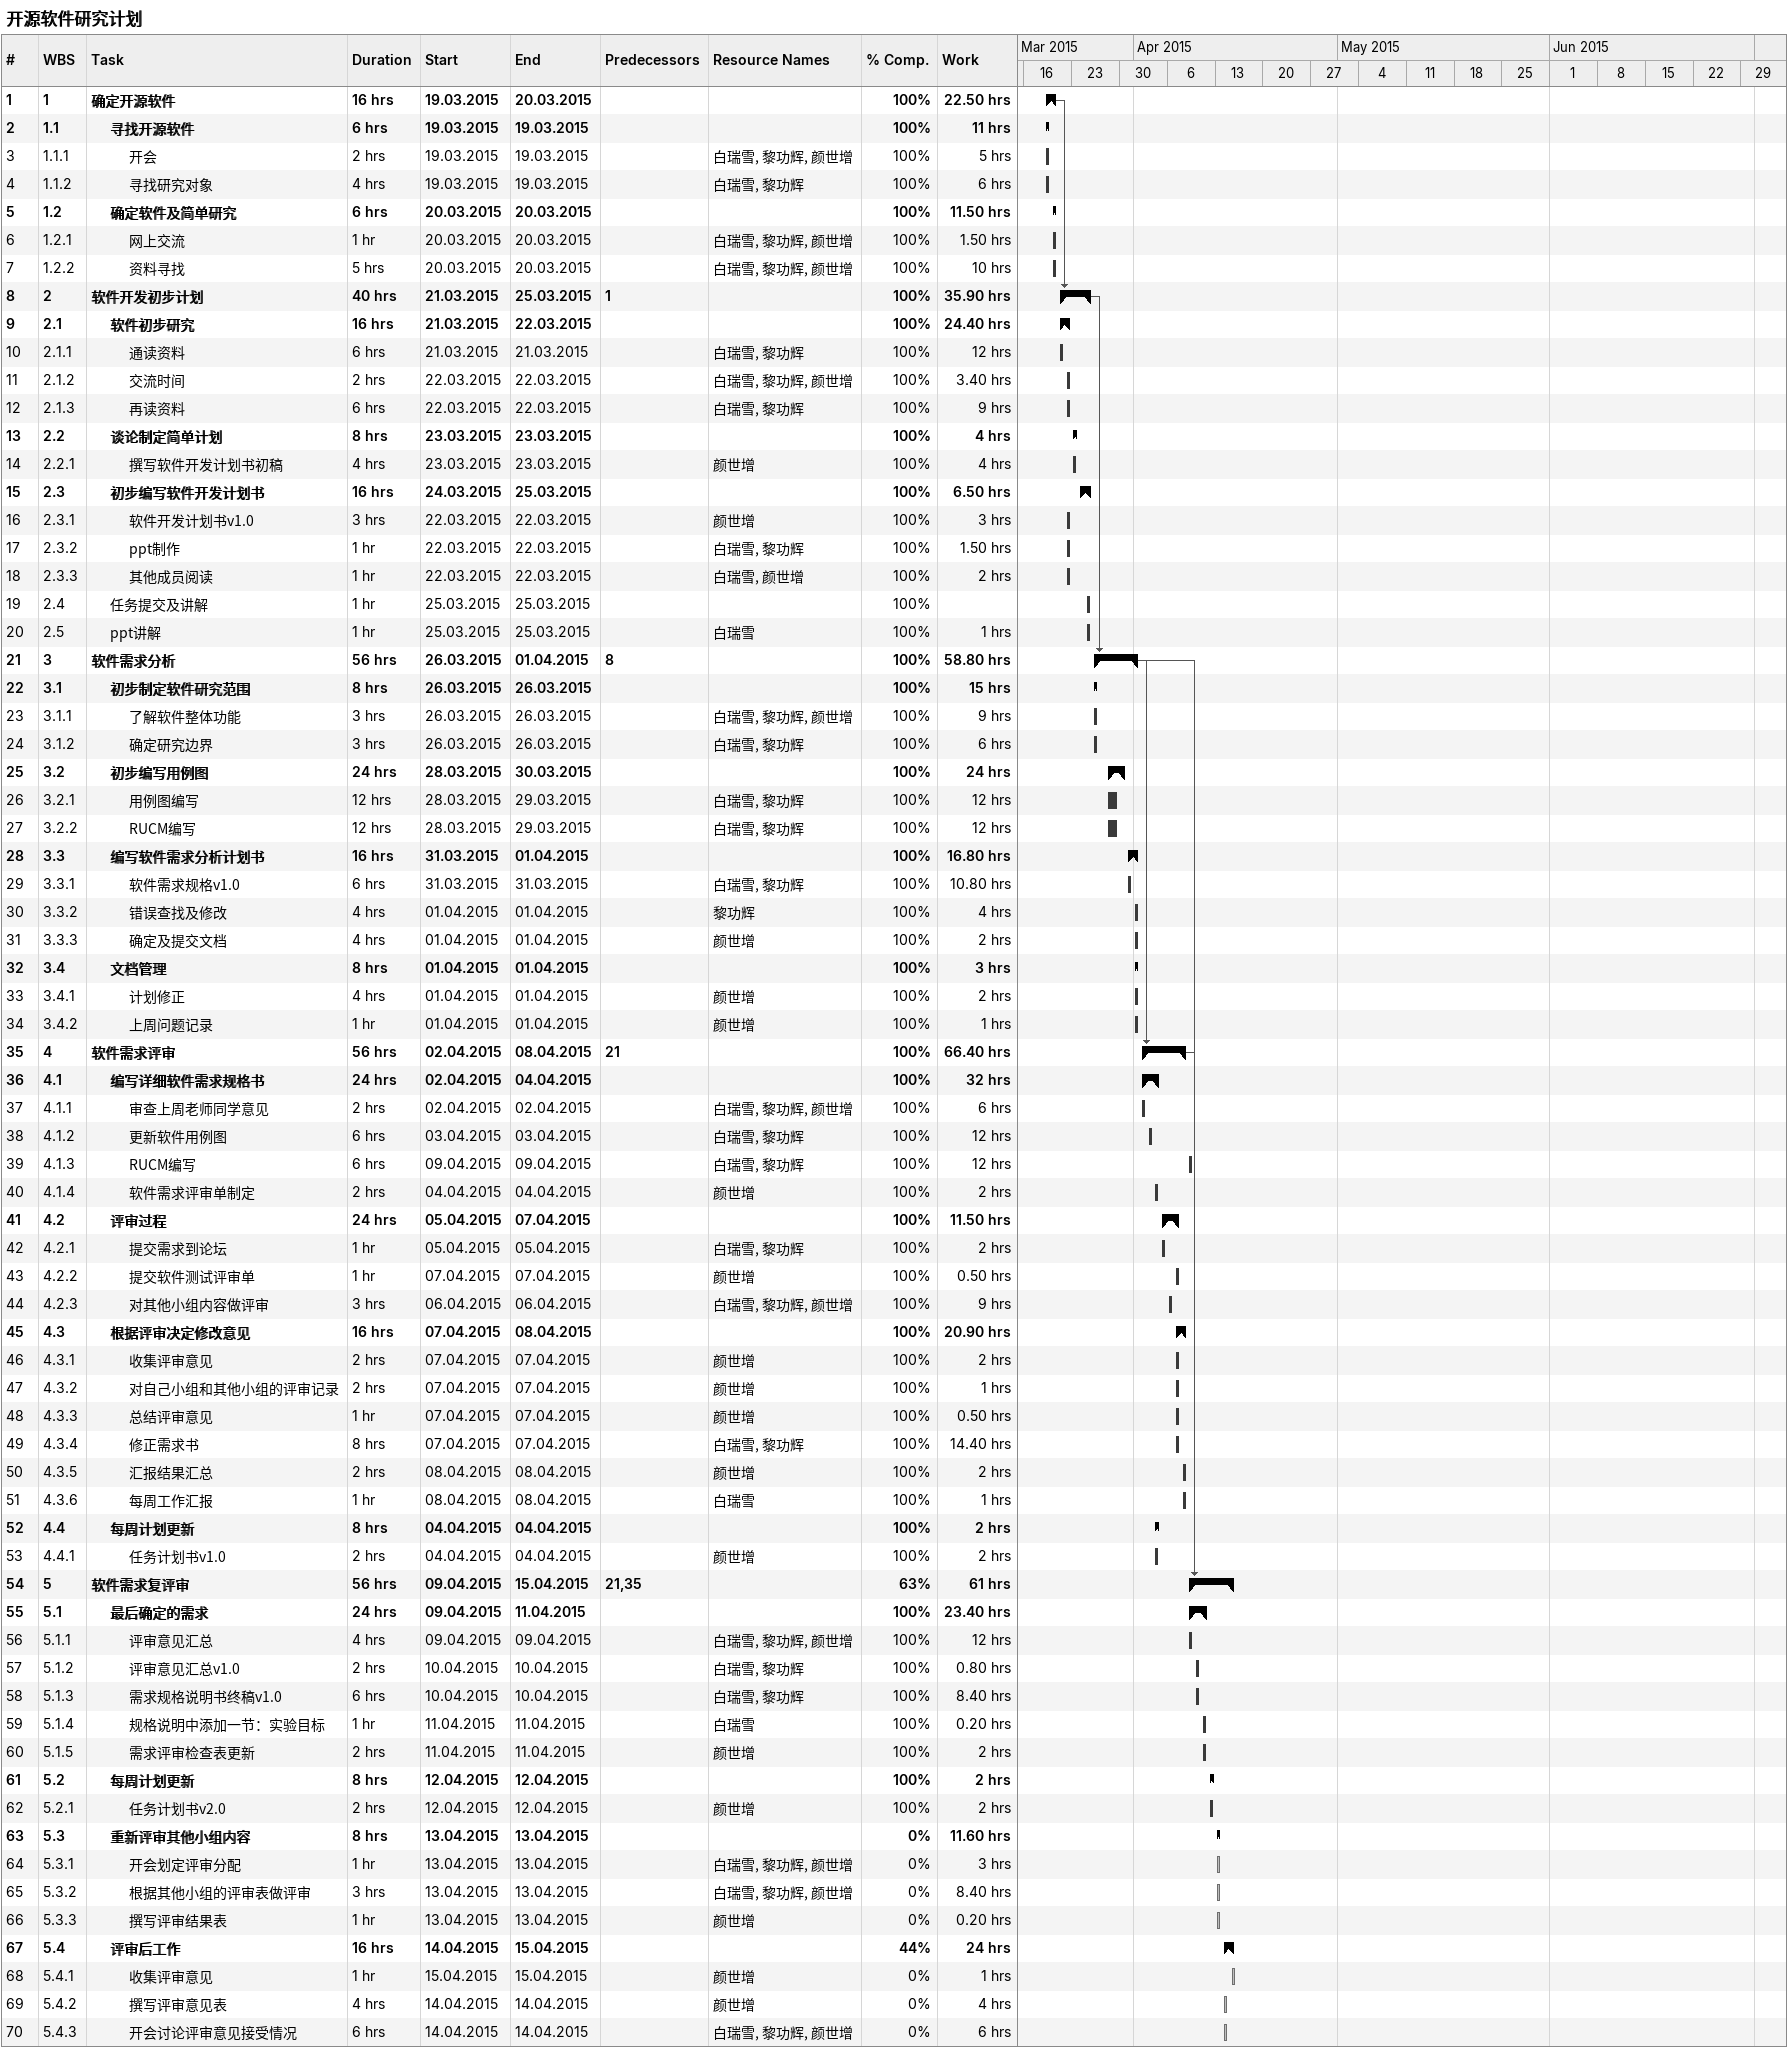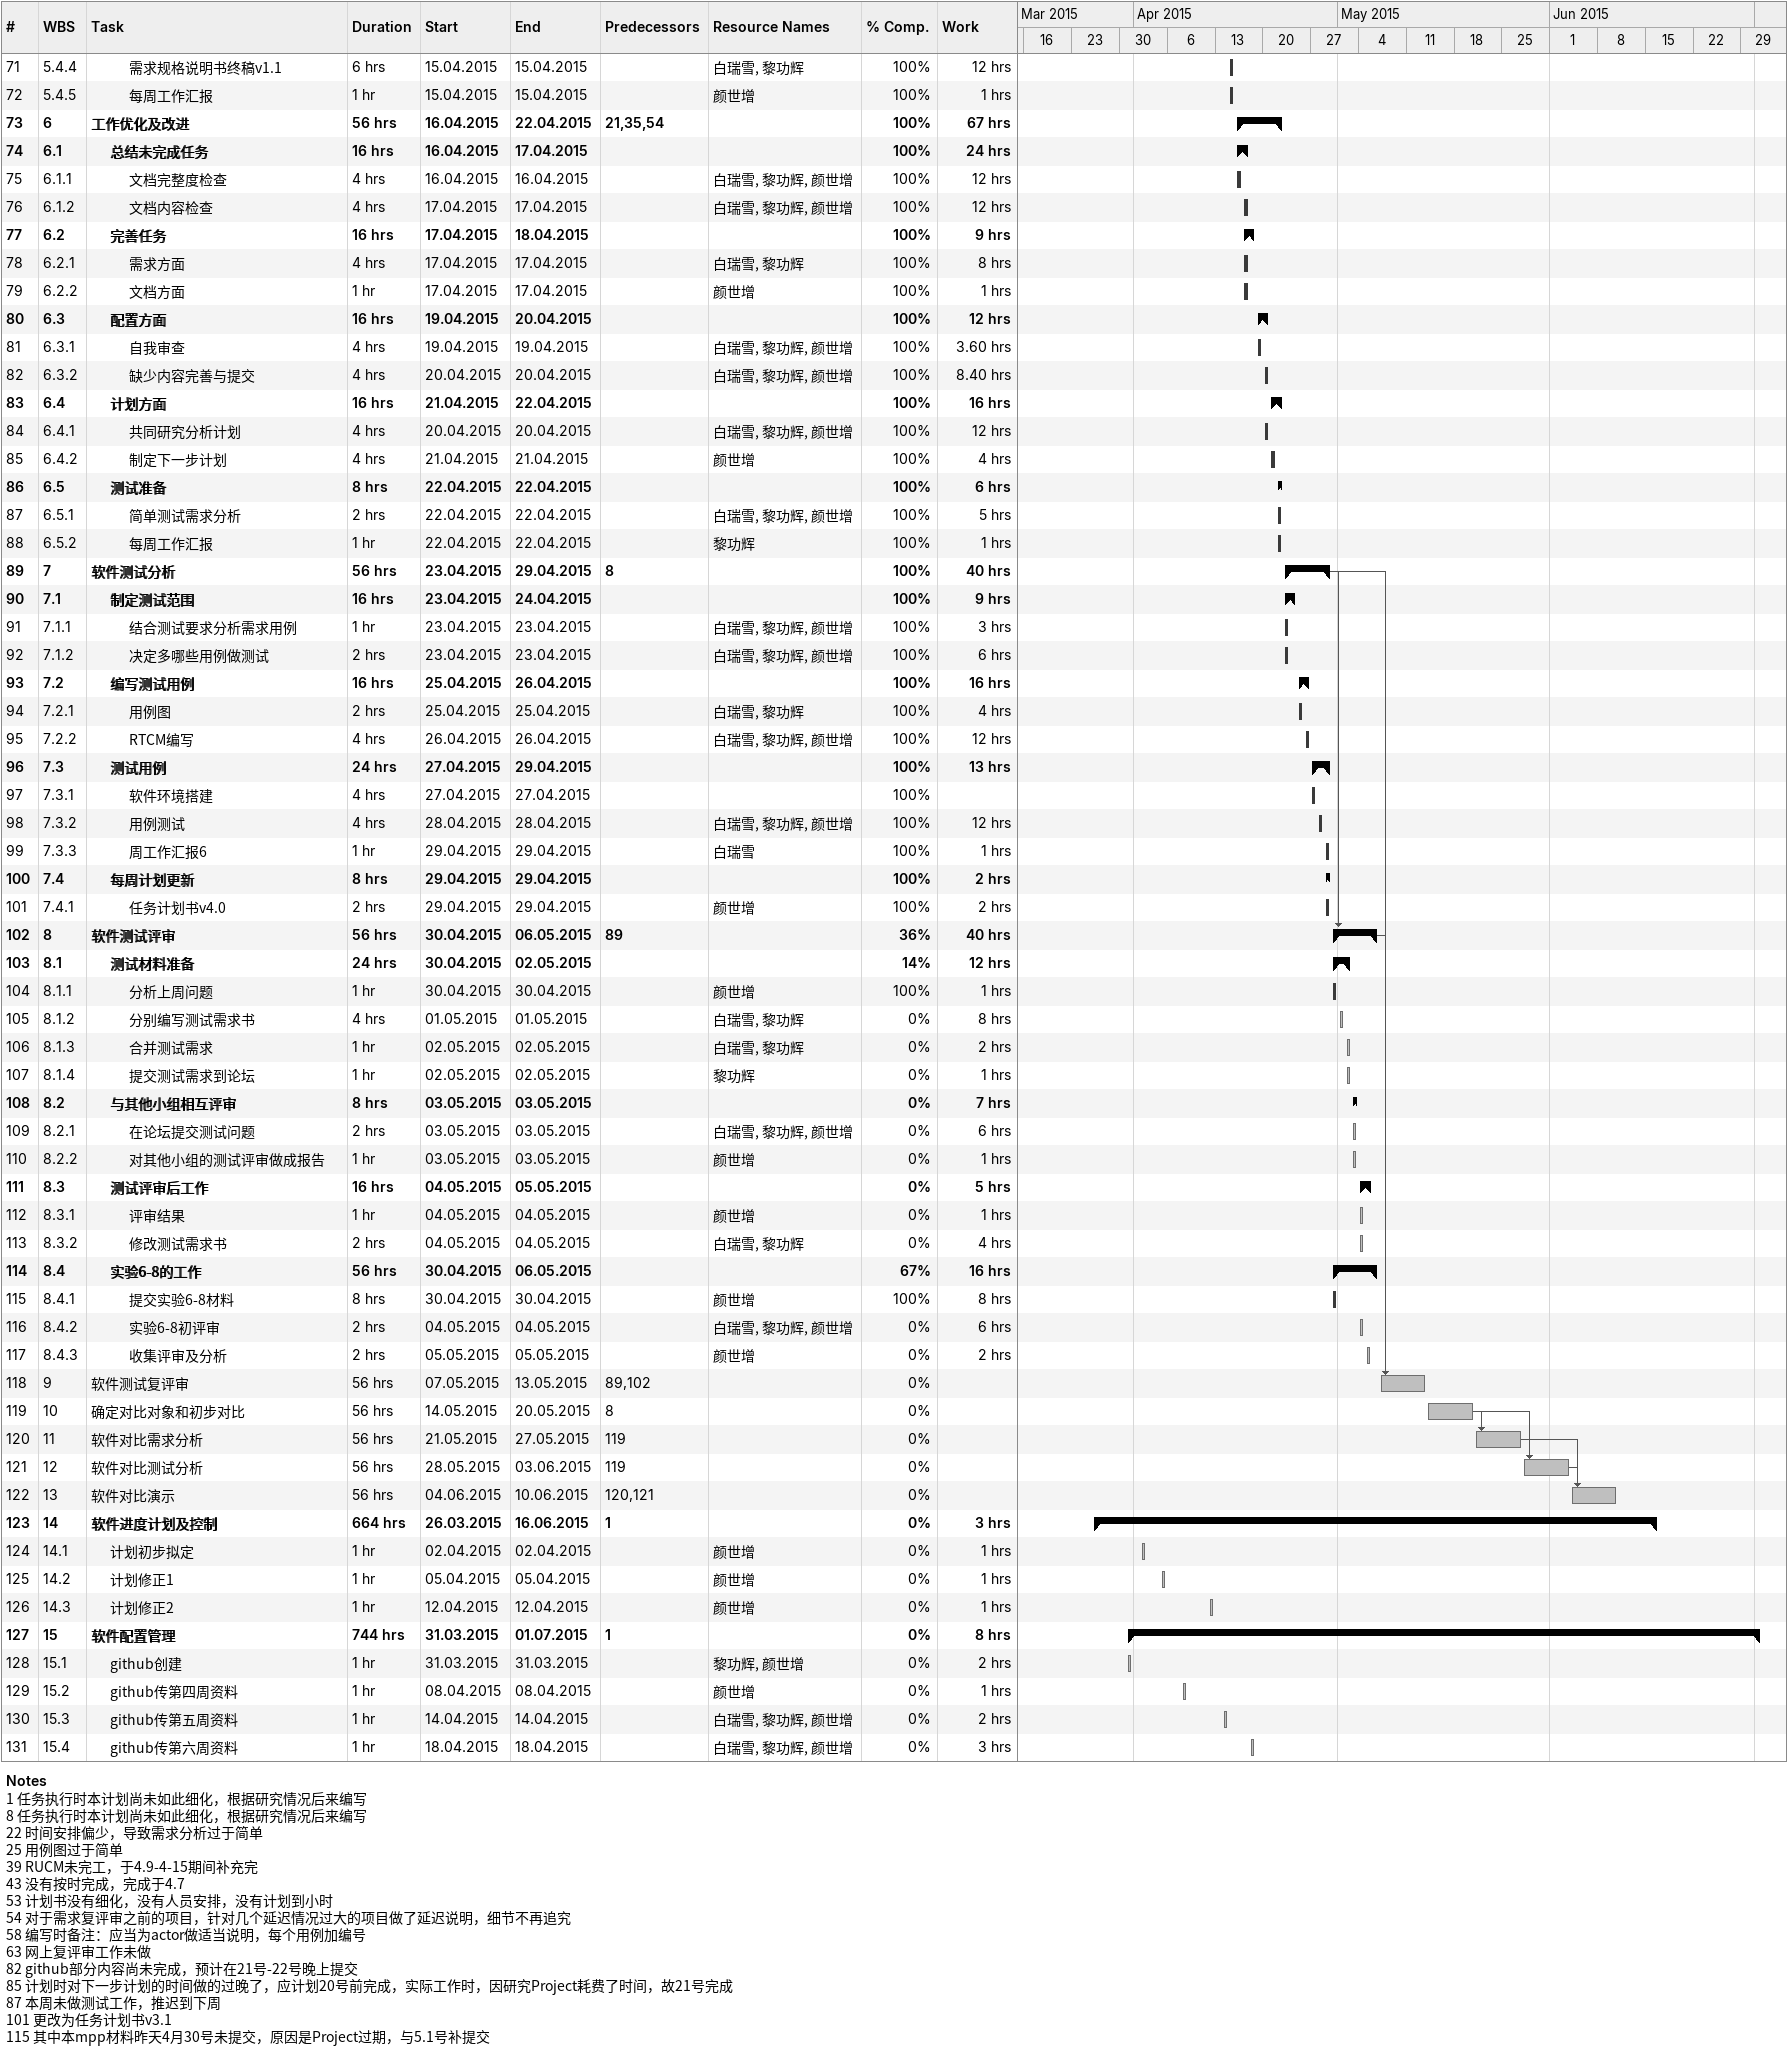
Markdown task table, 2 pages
开源软件研究计划

| ID | WBS | Task | Duration | Start | Finish | Predecessors | Resources | % complete | Work (h) |
|---|---|---|---|---|---|---|---|---|---|
| 1 | 1 | **确定开源软件** | 16h | 2015-03-19 | 2015-03-20 |  |  | 100 | 22.50 |
| 2 | 1.1 | **寻找开源软件** | 6h | 2015-03-19 | 2015-03-19 |  |  | 100 | 11 |
| 3 | 1.1.1 | 开会 | 2h | 2015-03-19 | 2015-03-19 |  | 白瑞雪, 黎功辉, 颜世增 | 100 | 5 |
| 4 | 1.1.2 | 寻找研究对象 | 4h | 2015-03-19 | 2015-03-19 |  | 白瑞雪, 黎功辉 | 100 | 6 |
| 5 | 1.2 | **确定软件及简单研究** | 6h | 2015-03-20 | 2015-03-20 |  |  | 100 | 11.50 |
| 6 | 1.2.1 | 网上交流 | 1h | 2015-03-20 | 2015-03-20 |  | 白瑞雪, 黎功辉, 颜世增 | 100 | 1.50 |
| 7 | 1.2.2 | 资料寻找 | 5h | 2015-03-20 | 2015-03-20 |  | 白瑞雪, 黎功辉, 颜世增 | 100 | 10 |
| 8 | 2 | **软件开发初步计划** | 40h | 2015-03-21 | 2015-03-25 | 1 |  | 100 | 35.90 |
| 9 | 2.1 | **软件初步研究** | 16h | 2015-03-21 | 2015-03-22 |  |  | 100 | 24.40 |
| 10 | 2.1.1 | 通读资料 | 6h | 2015-03-21 | 2015-03-21 |  | 白瑞雪, 黎功辉 | 100 | 12 |
| 11 | 2.1.2 | 交流时间 | 2h | 2015-03-22 | 2015-03-22 |  | 白瑞雪, 黎功辉, 颜世增 | 100 | 3.40 |
| 12 | 2.1.3 | 再读资料 | 6h | 2015-03-22 | 2015-03-22 |  | 白瑞雪, 黎功辉 | 100 | 9 |
| 13 | 2.2 | **谈论制定简单计划** | 8h | 2015-03-23 | 2015-03-23 |  |  | 100 | 4 |
| 14 | 2.2.1 | 撰写软件开发计划书初稿 | 4h | 2015-03-23 | 2015-03-23 |  | 颜世增 | 100 | 4 |
| 15 | 2.3 | **初步编写软件开发计划书** | 16h | 2015-03-24 | 2015-03-25 |  |  | 100 | 6.50 |
| 16 | 2.3.1 | 软件开发计划书v1.0 | 3h | 2015-03-22 | 2015-03-22 |  | 颜世增 | 100 | 3 |
| 17 | 2.3.2 | ppt制作 | 1h | 2015-03-22 | 2015-03-22 |  | 白瑞雪, 黎功辉 | 100 | 1.50 |
| 18 | 2.3.3 | 其他成员阅读 | 1h | 2015-03-22 | 2015-03-22 |  | 白瑞雪, 颜世增 | 100 | 2 |
| 19 | 2.4 | 任务提交及讲解 | 1h | 2015-03-25 | 2015-03-25 |  |  | 100 |  |
| 20 | 2.5 | ppt讲解 | 1h | 2015-03-25 | 2015-03-25 |  | 白瑞雪 | 100 | 1 |
| 21 | 3 | **软件需求分析** | 56h | 2015-03-26 | 2015-04-01 | 8 |  | 100 | 58.80 |
| 22 | 3.1 | **初步制定软件研究范围** | 8h | 2015-03-26 | 2015-03-26 |  |  | 100 | 15 |
| 23 | 3.1.1 | 了解软件整体功能 | 3h | 2015-03-26 | 2015-03-26 |  | 白瑞雪, 黎功辉, 颜世增 | 100 | 9 |
| 24 | 3.1.2 | 确定研究边界 | 3h | 2015-03-26 | 2015-03-26 |  | 白瑞雪, 黎功辉 | 100 | 6 |
| 25 | 3.2 | **初步编写用例图** | 24h | 2015-03-28 | 2015-03-30 |  |  | 100 | 24 |
| 26 | 3.2.1 | 用例图编写 | 12h | 2015-03-28 | 2015-03-29 |  | 白瑞雪, 黎功辉 | 100 | 12 |
| 27 | 3.2.2 | RUCM编写 | 12h | 2015-03-28 | 2015-03-29 |  | 白瑞雪, 黎功辉 | 100 | 12 |
| 28 | 3.3 | **编写软件需求分析计划书** | 16h | 2015-03-31 | 2015-04-01 |  |  | 100 | 16.80 |
| 29 | 3.3.1 | 软件需求规格v1.0 | 6h | 2015-03-31 | 2015-03-31 |  | 白瑞雪, 黎功辉 | 100 | 10.80 |
| 30 | 3.3.2 | 错误查找及修改 | 4h | 2015-04-01 | 2015-04-01 |  | 黎功辉 | 100 | 4 |
| 31 | 3.3.3 | 确定及提交文档 | 4h | 2015-04-01 | 2015-04-01 |  | 颜世增 | 100 | 2 |
| 32 | 3.4 | **文档管理** | 8h | 2015-04-01 | 2015-04-01 |  |  | 100 | 3 |
| 33 | 3.4.1 | 计划修正 | 4h | 2015-04-01 | 2015-04-01 |  | 颜世增 | 100 | 2 |
| 34 | 3.4.2 | 上周问题记录 | 1h | 2015-04-01 | 2015-04-01 |  | 颜世增 | 100 | 1 |
| 35 | 4 | **软件需求评审** | 56h | 2015-04-02 | 2015-04-08 | 21 |  | 100 | 66.40 |
| 36 | 4.1 | **编写详细软件需求规格书** | 24h | 2015-04-02 | 2015-04-04 |  |  | 100 | 32 |
| 37 | 4.1.1 | 审查上周老师同学意见 | 2h | 2015-04-02 | 2015-04-02 |  | 白瑞雪, 黎功辉, 颜世增 | 100 | 6 |
| 38 | 4.1.2 | 更新软件用例图 | 6h | 2015-04-03 | 2015-04-03 |  | 白瑞雪, 黎功辉 | 100 | 12 |
| 39 | 4.1.3 | RUCM编写 | 6h | 2015-04-09 | 2015-04-09 |  | 白瑞雪, 黎功辉 | 100 | 12 |
| 40 | 4.1.4 | 软件需求评审单制定 | 2h | 2015-04-04 | 2015-04-04 |  | 颜世增 | 100 | 2 |
| 41 | 4.2 | **评审过程** | 24h | 2015-04-05 | 2015-04-07 |  |  | 100 | 11.50 |
| 42 | 4.2.1 | 提交需求到论坛 | 1h | 2015-04-05 | 2015-04-05 |  | 白瑞雪, 黎功辉 | 100 | 2 |
| 43 | 4.2.2 | 提交软件测试评审单 | 1h | 2015-04-07 | 2015-04-07 |  | 颜世增 | 100 | 0.50 |
| 44 | 4.2.3 | 对其他小组内容做评审 | 3h | 2015-04-06 | 2015-04-06 |  | 白瑞雪, 黎功辉, 颜世增 | 100 | 9 |
| 45 | 4.3 | **根据评审决定修改意见** | 16h | 2015-04-07 | 2015-04-08 |  |  | 100 | 20.90 |
| 46 | 4.3.1 | 收集评审意见 | 2h | 2015-04-07 | 2015-04-07 |  | 颜世增 | 100 | 2 |
| 47 | 4.3.2 | 对自己小组和其他小组的评审记录 | 2h | 2015-04-07 | 2015-04-07 |  | 颜世增 | 100 | 1 |
| 48 | 4.3.3 | 总结评审意见 | 1h | 2015-04-07 | 2015-04-07 |  | 颜世增 | 100 | 0.50 |
| 49 | 4.3.4 | 修正需求书 | 8h | 2015-04-07 | 2015-04-07 |  | 白瑞雪, 黎功辉 | 100 | 14.40 |
| 50 | 4.3.5 | 汇报结果汇总 | 2h | 2015-04-08 | 2015-04-08 |  | 颜世增 | 100 | 2 |
| 51 | 4.3.6 | 每周工作汇报 | 1h | 2015-04-08 | 2015-04-08 |  | 白瑞雪 | 100 | 1 |
| 52 | 4.4 | **每周计划更新** | 8h | 2015-04-04 | 2015-04-04 |  |  | 100 | 2 |
| 53 | 4.4.1 | 任务计划书v1.0 | 2h | 2015-04-04 | 2015-04-04 |  | 颜世增 | 100 | 2 |
| 54 | 5 | **软件需求复评审** | 56h | 2015-04-09 | 2015-04-15 | 21, 35 |  | 63 | 61 |
| 55 | 5.1 | **最后确定的需求** | 24h | 2015-04-09 | 2015-04-11 |  |  | 100 | 23.40 |
| 56 | 5.1.1 | 评审意见汇总 | 4h | 2015-04-09 | 2015-04-09 |  | 白瑞雪, 黎功辉, 颜世增 | 100 | 12 |
| 57 | 5.1.2 | 评审意见汇总v1.0 | 2h | 2015-04-10 | 2015-04-10 |  | 白瑞雪, 黎功辉 | 100 | 0.80 |
| 58 | 5.1.3 | 需求规格说明书终稿v1.0 | 6h | 2015-04-10 | 2015-04-10 |  | 白瑞雪, 黎功辉 | 100 | 8.40 |
| 59 | 5.1.4 | 规格说明中添加一节：实验目标 | 1h | 2015-04-11 | 2015-04-11 |  | 白瑞雪 | 100 | 0.20 |
| 60 | 5.1.5 | 需求评审检查表更新 | 2h | 2015-04-11 | 2015-04-11 |  | 颜世增 | 100 | 2 |
| 61 | 5.2 | **每周计划更新** | 8h | 2015-04-12 | 2015-04-12 |  |  | 100 | 2 |
| 62 | 5.2.1 | 任务计划书v2.0 | 2h | 2015-04-12 | 2015-04-12 |  | 颜世增 | 100 | 2 |
| 63 | 5.3 | **重新评审其他小组内容** | 8h | 2015-04-13 | 2015-04-13 |  |  | 0 | 11.60 |
| 64 | 5.3.1 | 开会划定评审分配 | 1h | 2015-04-13 | 2015-04-13 |  | 白瑞雪, 黎功辉, 颜世增 | 0 | 3 |
| 65 | 5.3.2 | 根据其他小组的评审表做评审 | 3h | 2015-04-13 | 2015-04-13 |  | 白瑞雪, 黎功辉, 颜世增 | 0 | 8.40 |
| 66 | 5.3.3 | 撰写评审结果表 | 1h | 2015-04-13 | 2015-04-13 |  | 颜世增 | 0 | 0.20 |
| 67 | 5.4 | **评审后工作** | 16h | 2015-04-14 | 2015-04-15 |  |  | 44 | 24 |
| 68 | 5.4.1 | 收集评审意见 | 1h | 2015-04-15 | 2015-04-15 |  | 颜世增 | 0 | 1 |
| 69 | 5.4.2 | 撰写评审意见表 | 4h | 2015-04-14 | 2015-04-14 |  | 颜世增 | 0 | 4 |
| 70 | 5.4.3 | 开会讨论评审意见接受情况 | 6h | 2015-04-14 | 2015-04-14 |  | 白瑞雪, 黎功辉, 颜世增 | 0 | 6 |
| 71 | 5.4.4 | 需求规格说明书终稿v1.1 | 6h | 2015-04-15 | 2015-04-15 |  | 白瑞雪, 黎功辉 | 100 | 12 |
| 72 | 5.4.5 | 每周工作汇报 | 1h | 2015-04-15 | 2015-04-15 |  | 颜世增 | 100 | 1 |
| 73 | 6 | **工作优化及改进** | 56h | 2015-04-16 | 2015-04-22 | 21, 35, 54 |  | 100 | 67 |
| 74 | 6.1 | **总结未完成任务** | 16h | 2015-04-16 | 2015-04-17 |  |  | 100 | 24 |
| 75 | 6.1.1 | 文档完整度检查 | 4h | 2015-04-16 | 2015-04-16 |  | 白瑞雪, 黎功辉, 颜世增 | 100 | 12 |
| 76 | 6.1.2 | 文档内容检查 | 4h | 2015-04-17 | 2015-04-17 |  | 白瑞雪, 黎功辉, 颜世增 | 100 | 12 |
| 77 | 6.2 | **完善任务** | 16h | 2015-04-17 | 2015-04-18 |  |  | 100 | 9 |
| 78 | 6.2.1 | 需求方面 | 4h | 2015-04-17 | 2015-04-17 |  | 白瑞雪, 黎功辉 | 100 | 8 |
| 79 | 6.2.2 | 文档方面 | 1h | 2015-04-17 | 2015-04-17 |  | 颜世增 | 100 | 1 |
| 80 | 6.3 | **配置方面** | 16h | 2015-04-19 | 2015-04-20 |  |  | 100 | 12 |
| 81 | 6.3.1 | 自我审查 | 4h | 2015-04-19 | 2015-04-19 |  | 白瑞雪, 黎功辉, 颜世增 | 100 | 3.60 |
| 82 | 6.3.2 | 缺少内容完善与提交 | 4h | 2015-04-20 | 2015-04-20 |  | 白瑞雪, 黎功辉, 颜世增 | 100 | 8.40 |
| 83 | 6.4 | **计划方面** | 16h | 2015-04-21 | 2015-04-22 |  |  | 100 | 16 |
| 84 | 6.4.1 | 共同研究分析计划 | 4h | 2015-04-20 | 2015-04-20 |  | 白瑞雪, 黎功辉, 颜世增 | 100 | 12 |
| 85 | 6.4.2 | 制定下一步计划 | 4h | 2015-04-21 | 2015-04-21 |  | 颜世增 | 100 | 4 |
| 86 | 6.5 | **测试准备** | 8h | 2015-04-22 | 2015-04-22 |  |  | 100 | 6 |
| 87 | 6.5.1 | 简单测试需求分析 | 2h | 2015-04-22 | 2015-04-22 |  | 白瑞雪, 黎功辉, 颜世增 | 100 | 5 |
| 88 | 6.5.2 | 每周工作汇报 | 1h | 2015-04-22 | 2015-04-22 |  | 黎功辉 | 100 | 1 |
| 89 | 7 | **软件测试分析** | 56h | 2015-04-23 | 2015-04-29 | 8 |  | 100 | 40 |
| 90 | 7.1 | **制定测试范围** | 16h | 2015-04-23 | 2015-04-24 |  |  | 100 | 9 |
| 91 | 7.1.1 | 结合测试要求分析需求用例 | 1h | 2015-04-23 | 2015-04-23 |  | 白瑞雪, 黎功辉, 颜世增 | 100 | 3 |
| 92 | 7.1.2 | 决定多哪些用例做测试 | 2h | 2015-04-23 | 2015-04-23 |  | 白瑞雪, 黎功辉, 颜世增 | 100 | 6 |
| 93 | 7.2 | **编写测试用例** | 16h | 2015-04-25 | 2015-04-26 |  |  | 100 | 16 |
| 94 | 7.2.1 | 用例图 | 2h | 2015-04-25 | 2015-04-25 |  | 白瑞雪, 黎功辉 | 100 | 4 |
| 95 | 7.2.2 | RTCM编写 | 4h | 2015-04-26 | 2015-04-26 |  | 白瑞雪, 黎功辉, 颜世增 | 100 | 12 |
| 96 | 7.3 | **测试用例** | 24h | 2015-04-27 | 2015-04-29 |  |  | 100 | 13 |
| 97 | 7.3.1 | 软件环境搭建 | 4h | 2015-04-27 | 2015-04-27 |  |  | 100 |  |
| 98 | 7.3.2 | 用例测试 | 4h | 2015-04-28 | 2015-04-28 |  | 白瑞雪, 黎功辉, 颜世增 | 100 | 12 |
| 99 | 7.3.3 | 周工作汇报6 | 1h | 2015-04-29 | 2015-04-29 |  | 白瑞雪 | 100 | 1 |
| 100 | 7.4 | **每周计划更新** | 8h | 2015-04-29 | 2015-04-29 |  |  | 100 | 2 |
| 101 | 7.4.1 | 任务计划书v4.0 | 2h | 2015-04-29 | 2015-04-29 |  | 颜世增 | 100 | 2 |
| 102 | 8 | **软件测试评审** | 56h | 2015-04-30 | 2015-05-06 | 89 |  | 36 | 40 |
| 103 | 8.1 | **测试材料准备** | 24h | 2015-04-30 | 2015-05-02 |  |  | 14 | 12 |
| 104 | 8.1.1 | 分析上周问题 | 1h | 2015-04-30 | 2015-04-30 |  | 颜世增 | 100 | 1 |
| 105 | 8.1.2 | 分别编写测试需求书 | 4h | 2015-05-01 | 2015-05-01 |  | 白瑞雪, 黎功辉 | 0 | 8 |
| 106 | 8.1.3 | 合并测试需求 | 1h | 2015-05-02 | 2015-05-02 |  | 白瑞雪, 黎功辉 | 0 | 2 |
| 107 | 8.1.4 | 提交测试需求到论坛 | 1h | 2015-05-02 | 2015-05-02 |  | 黎功辉 | 0 | 1 |
| 108 | 8.2 | **与其他小组相互评审** | 8h | 2015-05-03 | 2015-05-03 |  |  | 0 | 7 |
| 109 | 8.2.1 | 在论坛提交测试问题 | 2h | 2015-05-03 | 2015-05-03 |  | 白瑞雪, 黎功辉, 颜世增 | 0 | 6 |
| 110 | 8.2.2 | 对其他小组的测试评审做成报告 | 1h | 2015-05-03 | 2015-05-03 |  | 颜世增 | 0 | 1 |
| 111 | 8.3 | **测试评审后工作** | 16h | 2015-05-04 | 2015-05-05 |  |  | 0 | 5 |
| 112 | 8.3.1 | 评审结果 | 1h | 2015-05-04 | 2015-05-04 |  | 颜世增 | 0 | 1 |
| 113 | 8.3.2 | 修改测试需求书 | 2h | 2015-05-04 | 2015-05-04 |  | 白瑞雪, 黎功辉 | 0 | 4 |
| 114 | 8.4 | **实验6-8的工作** | 56h | 2015-04-30 | 2015-05-06 |  |  | 67 | 16 |
| 115 | 8.4.1 | 提交实验6-8材料 | 8h | 2015-04-30 | 2015-04-30 |  | 颜世增 | 100 | 8 |
| 116 | 8.4.2 | 实验6-8初评审 | 2h | 2015-05-04 | 2015-05-04 |  | 白瑞雪, 黎功辉, 颜世增 | 0 | 6 |
| 117 | 8.4.3 | 收集评审及分析 | 2h | 2015-05-05 | 2015-05-05 |  | 颜世增 | 0 | 2 |
| 118 | 9 | 软件测试复评审 | 56h | 2015-05-07 | 2015-05-13 | 89, 102 |  | 0 |  |
| 119 | 10 | 确定对比对象和初步对比 | 56h | 2015-05-14 | 2015-05-20 | 8 |  | 0 |  |
| 120 | 11 | 软件对比需求分析 | 56h | 2015-05-21 | 2015-05-27 | 119 |  | 0 |  |
| 121 | 12 | 软件对比测试分析 | 56h | 2015-05-28 | 2015-06-03 | 119 |  | 0 |  |
| 122 | 13 | 软件对比演示 | 56h | 2015-06-04 | 2015-06-10 | 120, 121 |  | 0 |  |
| 123 | 14 | **软件进度计划及控制** | 664h | 2015-03-26 | 2015-06-16 | 1 |  | 0 | 3 |
| 124 | 14.1 | 计划初步拟定 | 1h | 2015-04-02 | 2015-04-02 |  | 颜世增 | 0 | 1 |
| 125 | 14.2 | 计划修正1 | 1h | 2015-04-05 | 2015-04-05 |  | 颜世增 | 0 | 1 |
| 126 | 14.3 | 计划修正2 | 1h | 2015-04-12 | 2015-04-12 |  | 颜世增 | 0 | 1 |
| 127 | 15 | **软件配置管理** | 744h | 2015-03-31 | 2015-07-01 | 1 |  | 0 | 8 |
| 128 | 15.1 | github创建 | 1h | 2015-03-31 | 2015-03-31 |  | 黎功辉, 颜世增 | 0 | 2 |
| 129 | 15.2 | github传第四周资料 | 1h | 2015-04-08 | 2015-04-08 |  | 颜世增 | 0 | 1 |
| 130 | 15.3 | github传第五周资料 | 1h | 2015-04-14 | 2015-04-14 |  | 白瑞雪, 黎功辉, 颜世增 | 0 | 2 |
| 131 | 15.4 | github传第六周资料 | 1h | 2015-04-18 | 2015-04-18 |  | 白瑞雪, 黎功辉, 颜世增 | 0 | 3 |

Notes
- 1: 任务执行时本计划尚未如此细化，根据研究情况后来编写
- 8: 任务执行时本计划尚未如此细化，根据研究情况后来编写
- 22: 时间安排偏少，导致需求分析过于简单
- 25: 用例图过于简单
- 39: RUCM未完工，于4.9-4-15期间补充完
- 43: 没有按时完成，完成于4.7
- 53: 计划书没有细化，没有人员安排，没有计划到小时
- 54: 对于需求复评审之前的项目，针对几个延迟情况过大的项目做了延迟说明，细节不再追究
- 58: 编写时备注：应当为actor做适当说明，每个用例加编号
- 63: 网上复评审工作未做
- 82: github部分内容尚未完成，预计在21号-22号晚上提交
- 85: 计划时对下一步计划的时间做的过晚了，应计划20号前完成，实际工作时，因研究Project耗费了时间，故21号完成
- 87: 本周未做测试工作，推迟到下周
- 101: 更改为任务计划书v3.1
- 115: 其中本mpp材料昨天4月30号未提交，原因是Project过期，与5.1号补提交
